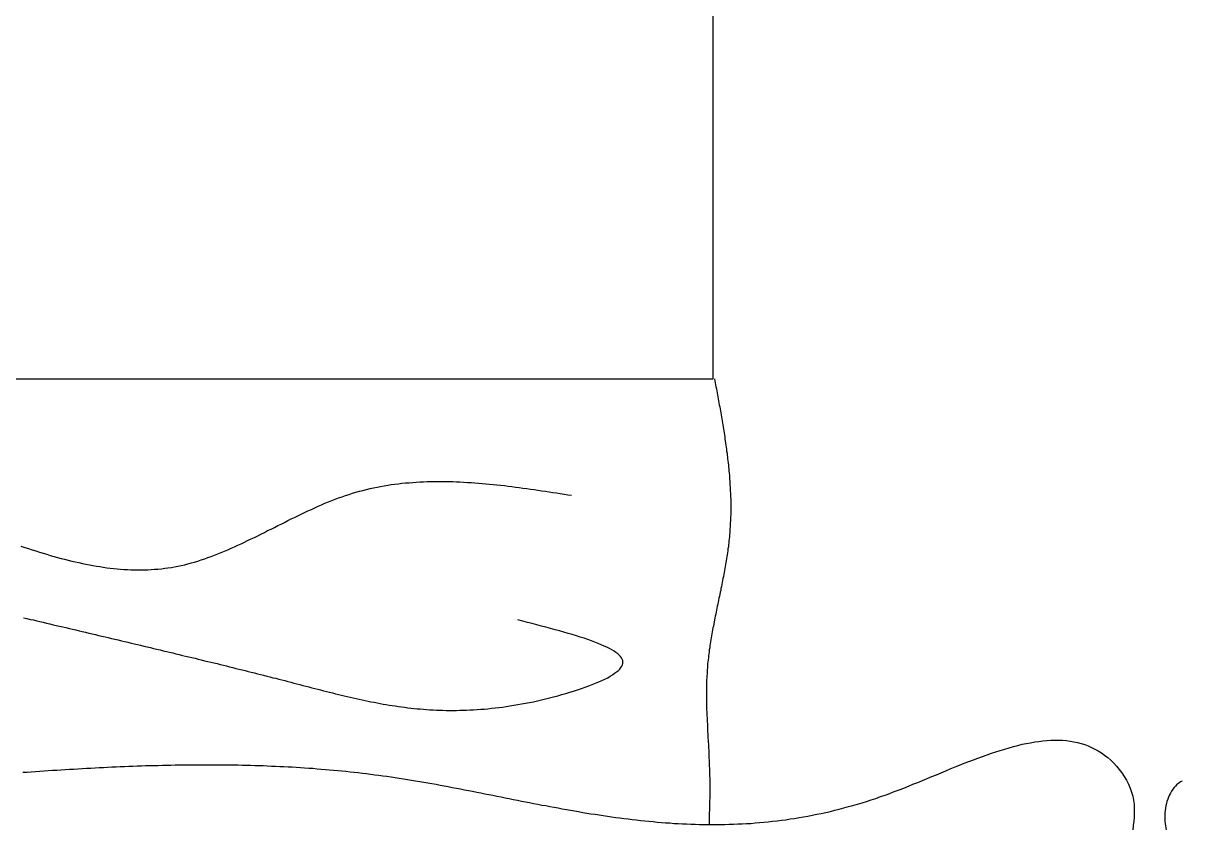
# Model space of a CAD drawing. Extents: x 443 to 1217, y -1921 to -677.
# Drawn here: x 766.79 to 778.09, y -747.15 to -739.28 of the extents above; entities that cross this region are included whole.
import ezdxf

# ---------------------------------------------------------------- set-up
doc = ezdxf.new("R2010")
doc.units = 0
doc.header["$MEASUREMENT"] = 0
for name, color, linetype in [('1', 7, 'CONTINUOUS'), ('3', 8, 'CONTINUOUS'), ('9', 8, 'CONTINUOUS')]:
    doc.layers.add(name, color=color, linetype=linetype)

msp = doc.modelspace()

# ---------------------------------------------------------------- linework, layer by layer
at = {"layer": '1', "color": 7}
for p, q in [((773.532, -742.752), (773.535, -742.772)), ((773.535, -742.772), (773.539, -742.791)), ((773.539, -742.791), (773.543, -742.811)), ((773.543, -742.811), (773.546, -742.831)), ((773.546, -742.831), (773.55, -742.85)), ((773.55, -742.85), (773.553, -742.87)), ((773.553, -742.87), (773.557, -742.89)), ((773.557, -742.89), (773.561, -742.909)), ((773.561, -742.909), (773.564, -742.929)), ((773.564, -742.929), (773.568, -742.948)), ((773.568, -742.948), (773.572, -742.968)), ((773.572, -742.968), (773.575, -742.988)), ((773.575, -742.988), (773.578, -743.007)), ((773.578, -743.007), (773.583, -743.027)), ((773.583, -743.027), (773.586, -743.047)), ((773.586, -743.047), (773.589, -743.066)), ((773.589, -743.066), (773.593, -743.086)), ((773.593, -743.086), (773.596, -743.104)), ((773.596, -743.104), (773.599, -743.124)), ((773.599, -743.124), (773.602, -743.144)), ((773.602, -743.144), (773.607, -743.163)), ((773.607, -743.163), (773.61, -743.183)), ((773.61, -743.183), (773.613, -743.202)), ((773.613, -743.202), (773.616, -743.222)), ((773.616, -743.222), (773.619, -743.242)), ((773.619, -743.242), (773.622, -743.261)), ((773.622, -743.261), (773.625, -743.281)), ((773.625, -743.281), (773.629, -743.3)), ((773.629, -743.3), (773.632, -743.32)), ((773.632, -743.32), (773.634, -743.34)), ((773.634, -743.34), (773.637, -743.359)), ((773.637, -743.359), (773.64, -743.379)), ((773.64, -743.379), (773.643, -743.399)), ((773.643, -743.399), (773.645, -743.418)), ((773.645, -743.418), (773.648, -743.438)), ((773.648, -743.438), (773.65, -743.457)), ((773.65, -743.457), (773.654, -743.477)), ((773.654, -743.477), (773.656, -743.497)), ((773.656, -743.497), (773.658, -743.516)), ((773.658, -743.516), (773.66, -743.535)), ((773.66, -743.535), (773.662, -743.554)), ((773.662, -743.554), (773.665, -743.574)), ((773.665, -743.574), (773.667, -743.594)), ((773.667, -743.594), (773.669, -743.613)), ((773.669, -743.613), (773.671, -743.633)), ((773.671, -743.633), (773.672, -743.652)), ((773.672, -743.652), (773.674, -743.672)), ((773.674, -743.672), (773.677, -743.692)), ((770.344, -743.791), (770.379, -743.785)), ((770.379, -743.785), (770.414, -743.781)), ((770.414, -743.781), (770.448, -743.777)), ((770.448, -743.777), (770.483, -743.772)), ((770.483, -743.772), (770.518, -743.769)), ((770.518, -743.769), (770.553, -743.766)), ((770.553, -743.766), (770.588, -743.763)), ((770.588, -743.763), (770.623, -743.76)), ((770.623, -743.76), (770.659, -743.758)), ((770.659, -743.758), (770.694, -743.757)), ((770.694, -743.757), (770.729, -743.756)), ((770.729, -743.756), (770.765, -743.755)), ((770.765, -743.755), (770.799, -743.754)), ((770.799, -743.754), (770.835, -743.754)), ((770.835, -743.754), (770.871, -743.754)), ((770.871, -743.754), (770.906, -743.754)), ((770.906, -743.754), (770.942, -743.755)), ((770.942, -743.755), (770.978, -743.756)), ((770.978, -743.756), (771.014, -743.757)), ((771.014, -743.757), (771.049, -743.758)), ((771.049, -743.758), (771.085, -743.76)), ((771.085, -743.76), (771.121, -743.763)), ((771.121, -743.763), (771.157, -743.765)), ((771.157, -743.765), (771.193, -743.767)), ((771.193, -743.767), (771.229, -743.77)), ((771.229, -743.77), (771.265, -743.773)), ((771.265, -743.773), (771.301, -743.777)), ((771.301, -743.777), (771.337, -743.78)), ((771.337, -743.78), (771.373, -743.783)), ((771.373, -743.783), (771.41, -743.788)), ((773.677, -743.692), (773.678, -743.711)), ((773.678, -743.711), (773.679, -743.731)), ((773.679, -743.731), (773.681, -743.749)), ((773.681, -743.749), (773.682, -743.769)), ((773.682, -743.769), (773.683, -743.789)), ((769.899, -743.903), (769.933, -743.891)), ((769.933, -743.891), (769.967, -743.88)), ((769.967, -743.88), (770.001, -743.869)), ((770.001, -743.869), (770.034, -743.86)), ((770.034, -743.86), (770.068, -743.85)), ((770.068, -743.85), (770.103, -743.841)), ((770.103, -743.841), (770.137, -743.832)), ((770.137, -743.832), (770.172, -743.824)), ((770.172, -743.824), (770.205, -743.817)), ((770.205, -743.817), (770.24, -743.809)), ((770.24, -743.809), (770.274, -743.803)), ((770.274, -743.803), (770.309, -743.796)), ((770.309, -743.796), (770.344, -743.791)), ((771.41, -743.788), (771.446, -743.791)), ((771.446, -743.791), (771.482, -743.795)), ((771.482, -743.795), (771.518, -743.8)), ((771.518, -743.8), (771.555, -743.804)), ((771.555, -743.804), (771.591, -743.809)), ((771.591, -743.809), (771.627, -743.814)), ((771.627, -743.814), (771.663, -743.818)), ((771.663, -743.818), (771.7, -743.824)), ((771.7, -743.824), (771.736, -743.829)), ((771.736, -743.829), (771.772, -743.833)), ((771.772, -743.833), (771.809, -743.839)), ((771.809, -743.839), (771.845, -743.844)), ((771.845, -743.844), (771.882, -743.85)), ((771.882, -743.85), (771.918, -743.855)), ((771.918, -743.855), (771.954, -743.861)), ((771.954, -743.861), (771.991, -743.866)), ((771.991, -743.866), (772.027, -743.873)), ((772.027, -743.873), (772.064, -743.878)), ((772.064, -743.878), (772.1, -743.884)), ((772.1, -743.884), (772.137, -743.889)), ((773.683, -743.789), (773.684, -743.808)), ((773.684, -743.808), (773.685, -743.828)), ((773.685, -743.828), (773.686, -743.848)), ((773.686, -743.848), (773.687, -743.867)), ((773.687, -743.867), (773.687, -743.887)), ((773.687, -743.887), (773.689, -743.906)), ((769.6, -744.026), (769.632, -744.011)), ((769.632, -744.011), (769.666, -743.996)), ((769.666, -743.996), (769.699, -743.982)), ((769.699, -743.982), (769.732, -743.967)), ((769.732, -743.967), (769.765, -743.954)), ((769.765, -743.954), (769.799, -743.941)), ((769.799, -743.941), (769.832, -743.928)), ((769.832, -743.928), (769.865, -743.915)), ((769.865, -743.915), (769.899, -743.903)), ((773.689, -743.906), (773.69, -743.925)), ((773.69, -743.925), (773.69, -743.945)), ((773.69, -743.945), (773.69, -743.964)), ((773.69, -743.964), (773.69, -743.984)), ((773.69, -743.984), (773.691, -744.003)), ((773.691, -744.003), (773.691, -744.023)), ((769.37, -744.136), (769.402, -744.12)), ((769.402, -744.12), (769.435, -744.104)), ((769.435, -744.104), (769.468, -744.088)), ((769.468, -744.088), (769.5, -744.072)), ((769.5, -744.072), (769.533, -744.057)), ((769.533, -744.057), (769.566, -744.042)), ((769.566, -744.042), (769.6, -744.026)), ((773.689, -744.12), (773.687, -744.14)), ((773.69, -744.081), (773.689, -744.1)), ((773.689, -744.1), (773.689, -744.12)), ((773.691, -744.023), (773.69, -744.042)), ((773.69, -744.042), (773.69, -744.061)), ((773.69, -744.061), (773.69, -744.081)), ((769.141, -744.251), (769.173, -744.234)), ((769.173, -744.234), (769.206, -744.218)), ((769.206, -744.218), (769.239, -744.202)), ((769.239, -744.202), (769.271, -744.185)), ((769.271, -744.185), (769.304, -744.169)), ((769.304, -744.169), (769.337, -744.153)), ((769.337, -744.153), (769.37, -744.136)), ((773.682, -744.237), (773.681, -744.255)), ((773.683, -744.217), (773.682, -744.237)), ((773.684, -744.197), (773.683, -744.217)), ((773.685, -744.178), (773.684, -744.197)), ((773.686, -744.158), (773.685, -744.178)), ((773.687, -744.14), (773.686, -744.158)), ((768.914, -744.362), (768.947, -744.347)), ((768.947, -744.347), (768.978, -744.331)), ((768.978, -744.331), (769.011, -744.315)), ((769.011, -744.315), (769.044, -744.3)), ((769.044, -744.3), (769.076, -744.283)), ((769.076, -744.283), (769.108, -744.267)), ((769.108, -744.267), (769.141, -744.251)), ((773.673, -744.333), (773.671, -744.352)), ((773.675, -744.314), (773.673, -744.333)), ((773.678, -744.294), (773.675, -744.314)), ((773.679, -744.275), (773.678, -744.294)), ((773.681, -744.255), (773.679, -744.275)), ((766.767, -744.385), (766.803, -744.397)), ((766.803, -744.397), (766.839, -744.409)), ((766.839, -744.409), (766.875, -744.421)), ((766.875, -744.421), (766.911, -744.432)), ((766.911, -744.432), (766.947, -744.443)), ((766.947, -744.443), (766.982, -744.453)), ((766.982, -744.453), (767.018, -744.464)), ((767.018, -744.464), (767.053, -744.475)), ((768.656, -744.473), (768.687, -744.461)), ((768.687, -744.461), (768.72, -744.448)), ((768.72, -744.448), (768.753, -744.434)), ((768.753, -744.434), (768.784, -744.42)), ((768.784, -744.42), (768.817, -744.406)), ((768.817, -744.406), (768.85, -744.391)), ((768.85, -744.391), (768.881, -744.377)), ((768.881, -744.377), (768.914, -744.362)), ((773.658, -744.449), (773.656, -744.469)), ((773.661, -744.43), (773.658, -744.449)), ((773.663, -744.411), (773.661, -744.43)), ((773.667, -744.391), (773.663, -744.411)), ((773.669, -744.372), (773.667, -744.391)), ((773.671, -744.352), (773.669, -744.372)), ((767.053, -744.475), (767.089, -744.485)), ((767.089, -744.485), (767.123, -744.495)), ((767.123, -744.495), (767.158, -744.505)), ((767.158, -744.505), (767.193, -744.513)), ((767.193, -744.513), (767.228, -744.522)), ((767.228, -744.522), (767.263, -744.531)), ((767.263, -744.531), (767.297, -744.538)), ((767.297, -744.538), (767.332, -744.546)), ((767.332, -744.546), (767.366, -744.554)), ((767.366, -744.554), (767.4, -744.561)), ((767.4, -744.561), (767.434, -744.568)), ((767.434, -744.568), (767.469, -744.574)), ((767.469, -744.574), (767.503, -744.58)), ((768.298, -744.58), (768.331, -744.573)), ((768.331, -744.573), (768.364, -744.566)), ((768.364, -744.566), (768.396, -744.558)), ((768.396, -744.558), (768.429, -744.549)), ((768.429, -744.549), (768.461, -744.54)), ((768.461, -744.54), (768.493, -744.53)), ((768.493, -744.53), (768.526, -744.52)), ((768.526, -744.52), (768.559, -744.509)), ((768.559, -744.509), (768.59, -744.497)), ((768.59, -744.497), (768.623, -744.486)), ((768.623, -744.486), (768.656, -744.473)), ((773.64, -744.565), (773.636, -744.584)), ((773.643, -744.546), (773.64, -744.565)), ((773.646, -744.527), (773.643, -744.546)), ((773.649, -744.507), (773.646, -744.527)), ((773.653, -744.487), (773.649, -744.507)), ((773.656, -744.469), (773.653, -744.487)), ((767.503, -744.58), (767.536, -744.585)), ((767.536, -744.585), (767.57, -744.591)), ((767.57, -744.591), (767.604, -744.595)), ((767.604, -744.595), (767.638, -744.6)), ((767.638, -744.6), (767.672, -744.603)), ((767.672, -744.603), (767.705, -744.606)), ((767.705, -744.606), (767.738, -744.609)), ((767.738, -744.609), (767.772, -744.612)), ((767.772, -744.612), (767.806, -744.614)), ((767.806, -744.614), (767.838, -744.615)), ((767.838, -744.615), (767.872, -744.616)), ((767.872, -744.616), (767.905, -744.616)), ((767.905, -744.616), (767.938, -744.616)), ((767.938, -744.616), (767.971, -744.616)), ((767.971, -744.616), (768.004, -744.615)), ((768.004, -744.615), (768.037, -744.613)), ((768.037, -744.613), (768.069, -744.61)), ((768.069, -744.61), (768.102, -744.608)), ((768.102, -744.608), (768.136, -744.605)), ((768.136, -744.605), (768.169, -744.601)), ((768.169, -744.601), (768.201, -744.596)), ((768.201, -744.596), (768.234, -744.592)), ((768.234, -744.592), (768.266, -744.586)), ((768.266, -744.586), (768.298, -744.58)), ((773.619, -744.681), (773.614, -744.7)), ((773.622, -744.662), (773.619, -744.681)), ((773.625, -744.642), (773.622, -744.662)), ((773.63, -744.623), (773.625, -744.642)), ((773.633, -744.604), (773.63, -744.623)), ((773.636, -744.584), (773.633, -744.604)), ((773.595, -744.797), (773.592, -744.816)), ((773.599, -744.777), (773.595, -744.797)), ((773.604, -744.759), (773.599, -744.777)), ((773.607, -744.739), (773.604, -744.759)), ((773.611, -744.719), (773.607, -744.739)), ((773.614, -744.7), (773.611, -744.719)), ((773.571, -744.912), (773.568, -744.932)), ((773.575, -744.893), (773.571, -744.912)), ((773.58, -744.874), (773.575, -744.893)), ((773.583, -744.855), (773.58, -744.874)), ((773.587, -744.835), (773.583, -744.855)), ((773.592, -744.816), (773.587, -744.835)), ((773.547, -745.029), (773.544, -745.047)), ((773.551, -745.009), (773.547, -745.029)), ((773.556, -744.99), (773.551, -745.009)), ((773.559, -744.97), (773.556, -744.99)), ((773.563, -744.952), (773.559, -744.97)), ((773.568, -744.932), (773.563, -744.952)), ((766.792, -745.083), (766.825, -745.091)), ((766.825, -745.091), (766.856, -745.099)), ((766.856, -745.099), (766.888, -745.105)), ((766.888, -745.105), (766.92, -745.113)), ((766.92, -745.113), (766.952, -745.12)), ((766.952, -745.12), (766.984, -745.128)), ((766.984, -745.128), (767.016, -745.136)), ((767.016, -745.136), (767.047, -745.143)), ((771.661, -745.117), (771.615, -745.105)), ((771.707, -745.129), (771.661, -745.117)), ((771.753, -745.14), (771.707, -745.129)), ((771.799, -745.152), (771.753, -745.14)), ((773.528, -745.125), (773.524, -745.144)), ((773.532, -745.105), (773.528, -745.125)), ((773.536, -745.087), (773.532, -745.105)), ((773.539, -745.067), (773.536, -745.087)), ((773.544, -745.047), (773.539, -745.067)), ((767.047, -745.143), (767.08, -745.151)), ((767.08, -745.151), (767.111, -745.158)), ((767.111, -745.158), (767.143, -745.165)), ((767.143, -745.165), (767.175, -745.173)), ((767.175, -745.173), (767.206, -745.18)), ((767.206, -745.18), (767.239, -745.188)), ((767.239, -745.188), (767.271, -745.196)), ((767.271, -745.196), (767.302, -745.202)), ((767.302, -745.202), (767.334, -745.21)), ((767.334, -745.21), (767.365, -745.217)), ((767.365, -745.217), (767.397, -745.225)), ((767.397, -745.225), (767.43, -745.233)), ((767.43, -745.233), (767.461, -745.24)), ((767.461, -745.24), (767.493, -745.248)), ((767.493, -745.248), (767.524, -745.255)), ((767.524, -745.255), (767.556, -745.262)), ((771.843, -745.164), (771.799, -745.152)), ((771.888, -745.176), (771.843, -745.164)), ((771.933, -745.188), (771.888, -745.176)), ((771.976, -745.2), (771.933, -745.188)), ((772.02, -745.212), (771.976, -745.2)), ((772.063, -745.224), (772.02, -745.212)), ((772.104, -745.236), (772.063, -745.224)), ((772.144, -745.248), (772.104, -745.236)), ((772.185, -745.26), (772.144, -745.248)), ((773.507, -745.241), (773.503, -745.26)), ((773.51, -745.222), (773.507, -745.241)), ((773.513, -745.202), (773.51, -745.222)), ((773.516, -745.183), (773.513, -745.202)), ((773.521, -745.164), (773.516, -745.183)), ((773.524, -745.144), (773.521, -745.164)), ((767.556, -745.262), (767.588, -745.27)), ((767.588, -745.27), (767.619, -745.277)), ((767.619, -745.277), (767.651, -745.285)), ((767.651, -745.285), (767.683, -745.293)), ((767.683, -745.293), (767.714, -745.299)), ((767.714, -745.299), (767.746, -745.307)), ((767.746, -745.307), (767.777, -745.314)), ((767.777, -745.314), (767.809, -745.322)), ((767.809, -745.322), (767.841, -745.33)), ((767.841, -745.33), (767.872, -745.337)), ((767.872, -745.337), (767.904, -745.345)), ((767.904, -745.345), (767.934, -745.351)), ((767.934, -745.351), (767.966, -745.359)), ((767.966, -745.359), (767.997, -745.367)), ((767.997, -745.367), (768.029, -745.374)), ((772.223, -745.272), (772.185, -745.26)), ((772.26, -745.284), (772.223, -745.272)), ((772.296, -745.297), (772.26, -745.284)), ((772.331, -745.309), (772.296, -745.297)), ((772.364, -745.321), (772.331, -745.309)), ((772.396, -745.334), (772.364, -745.321)), ((772.427, -745.346), (772.396, -745.334)), ((772.455, -745.359), (772.427, -745.346)), ((772.482, -745.371), (772.455, -745.359)), ((773.487, -745.357), (773.485, -745.377)), ((773.49, -745.338), (773.487, -745.357)), ((773.493, -745.319), (773.49, -745.338)), ((773.497, -745.299), (773.493, -745.319)), ((773.5, -745.28), (773.497, -745.299)), ((773.503, -745.26), (773.5, -745.28)), ((768.029, -745.374), (768.061, -745.382)), ((768.061, -745.382), (768.091, -745.39)), ((768.091, -745.39), (768.123, -745.397)), ((768.123, -745.397), (768.154, -745.405)), ((768.154, -745.405), (768.185, -745.411)), ((768.185, -745.411), (768.217, -745.419)), ((768.217, -745.419), (768.247, -745.427)), ((768.247, -745.427), (768.279, -745.434)), ((768.279, -745.434), (768.31, -745.442)), ((768.31, -745.442), (768.341, -745.45)), ((768.341, -745.45), (768.371, -745.457)), ((768.371, -745.457), (768.403, -745.464)), ((768.403, -745.464), (768.433, -745.471)), ((768.433, -745.471), (768.465, -745.479)), ((768.465, -745.479), (768.496, -745.487)), ((772.507, -745.384), (772.482, -745.371)), ((772.53, -745.396), (772.507, -745.384)), ((772.552, -745.409), (772.53, -745.396)), ((772.57, -745.422), (772.552, -745.409)), ((772.588, -745.435), (772.57, -745.422)), ((772.602, -745.448), (772.588, -745.435)), ((772.614, -745.462), (772.602, -745.448)), ((772.625, -745.475), (772.614, -745.462)), ((772.631, -745.488), (772.625, -745.475)), ((773.472, -745.474), (773.469, -745.493)), ((773.474, -745.454), (773.472, -745.474)), ((773.476, -745.435), (773.474, -745.454)), ((773.479, -745.416), (773.476, -745.435)), ((773.481, -745.396), (773.479, -745.416)), ((773.485, -745.377), (773.481, -745.396)), ((768.496, -745.487), (768.526, -745.494)), ((768.526, -745.494), (768.557, -745.502)), ((768.557, -745.502), (768.588, -745.51)), ((768.588, -745.51), (768.619, -745.517)), ((768.619, -745.517), (768.649, -745.524)), ((768.649, -745.524), (768.68, -745.531)), ((768.68, -745.531), (768.71, -745.539)), ((768.71, -745.539), (768.741, -745.547)), ((768.741, -745.547), (768.771, -745.554)), ((768.771, -745.554), (768.802, -745.562)), ((768.802, -745.562), (768.832, -745.569)), ((768.832, -745.569), (768.863, -745.577)), ((768.863, -745.577), (768.892, -745.585)), ((768.892, -745.585), (768.923, -745.591)), ((768.923, -745.591), (768.953, -745.599)), ((772.594, -745.598), (772.609, -745.584)), ((772.609, -745.584), (772.619, -745.569)), ((772.619, -745.569), (772.628, -745.555)), ((772.628, -745.555), (772.635, -745.542)), ((772.637, -745.501), (772.631, -745.488)), ((772.635, -745.542), (772.638, -745.528)), ((772.639, -745.515), (772.637, -745.501)), ((772.638, -745.528), (772.639, -745.515)), ((773.461, -745.59), (773.46, -745.61)), ((773.462, -745.571), (773.461, -745.59)), ((773.464, -745.552), (773.462, -745.571)), ((773.465, -745.532), (773.464, -745.552)), ((773.467, -745.513), (773.465, -745.532)), ((773.469, -745.493), (773.467, -745.513)), ((768.953, -745.599), (768.984, -745.607)), ((768.984, -745.607), (769.013, -745.614)), ((769.013, -745.614), (769.044, -745.622)), ((769.044, -745.622), (769.073, -745.629)), ((769.073, -745.629), (769.104, -745.637)), ((769.104, -745.637), (769.133, -745.645)), ((769.133, -745.645), (769.164, -745.652)), ((769.164, -745.652), (769.193, -745.66)), ((769.193, -745.66), (769.222, -745.668)), ((769.222, -745.668), (769.252, -745.674)), ((769.252, -745.674), (769.282, -745.682)), ((769.282, -745.682), (769.312, -745.689)), ((769.312, -745.689), (769.341, -745.697)), ((769.341, -745.697), (769.371, -745.705)), ((769.371, -745.705), (769.4, -745.712)), ((772.372, -745.722), (772.404, -745.708)), ((772.404, -745.708), (772.434, -745.695)), ((772.434, -745.695), (772.462, -745.681)), ((772.462, -745.681), (772.49, -745.668)), ((772.49, -745.668), (772.515, -745.653)), ((772.515, -745.653), (772.538, -745.639)), ((772.538, -745.639), (772.558, -745.625)), ((772.558, -745.625), (772.577, -745.611)), ((772.577, -745.611), (772.594, -745.598)), ((773.455, -745.688), (773.454, -745.708)), ((773.454, -745.708), (773.454, -745.727)), ((773.456, -745.669), (773.455, -745.688)), ((773.458, -745.649), (773.456, -745.669)), ((773.459, -745.629), (773.458, -745.649)), ((773.46, -745.61), (773.459, -745.629)), ((769.4, -745.712), (769.43, -745.72)), ((769.43, -745.72), (769.458, -745.727)), ((769.458, -745.727), (769.487, -745.735)), ((769.487, -745.735), (769.517, -745.743)), ((769.517, -745.743), (769.546, -745.75)), ((769.546, -745.75), (769.574, -745.758)), ((769.574, -745.758), (769.604, -745.766)), ((769.604, -745.766), (769.632, -745.772)), ((769.632, -745.772), (769.662, -745.78)), ((769.662, -745.78), (769.69, -745.787)), ((769.69, -745.787), (769.719, -745.795)), ((769.719, -745.795), (769.748, -745.803)), ((769.748, -745.803), (769.777, -745.809)), ((769.777, -745.809), (769.806, -745.817)), ((769.806, -745.817), (769.835, -745.824)), ((772.081, -745.822), (772.12, -745.81)), ((772.12, -745.81), (772.158, -745.798)), ((772.158, -745.798), (772.197, -745.786)), ((772.197, -745.786), (772.234, -745.773)), ((772.234, -745.773), (772.27, -745.761)), ((772.27, -745.761), (772.306, -745.748)), ((772.306, -745.748), (772.339, -745.735)), ((772.339, -745.735), (772.372, -745.722)), ((773.454, -745.727), (773.453, -745.747)), ((773.453, -745.747), (773.453, -745.767)), ((773.453, -745.767), (773.453, -745.786)), ((773.453, -745.786), (773.453, -745.805)), ((773.453, -745.805), (773.453, -745.824)), ((769.835, -745.824), (769.863, -745.831)), ((769.863, -745.831), (769.892, -745.838)), ((769.892, -745.838), (769.921, -745.845)), ((769.921, -745.845), (769.949, -745.852)), ((769.949, -745.852), (769.979, -745.858)), ((769.979, -745.858), (770.007, -745.865)), ((770.007, -745.865), (770.037, -745.871)), ((770.037, -745.871), (770.065, -745.878)), ((770.065, -745.878), (770.094, -745.884)), ((770.094, -745.884), (770.124, -745.891)), ((770.124, -745.891), (770.153, -745.896)), ((770.153, -745.896), (770.181, -745.903)), ((770.181, -745.903), (770.211, -745.908)), ((770.211, -745.908), (770.24, -745.914)), ((770.24, -745.914), (770.27, -745.919)), ((770.27, -745.919), (770.299, -745.925)), ((770.299, -745.925), (770.329, -745.93)), ((770.329, -745.93), (770.359, -745.935)), ((771.574, -745.937), (771.612, -745.931)), ((771.612, -745.931), (771.649, -745.924)), ((771.649, -745.924), (771.688, -745.917)), ((771.688, -745.917), (771.726, -745.909)), ((771.726, -745.909), (771.765, -745.902)), ((771.765, -745.902), (771.804, -745.893)), ((771.804, -745.893), (771.843, -745.884)), ((771.843, -745.884), (771.883, -745.875)), ((771.883, -745.875), (771.923, -745.865)), ((771.923, -745.865), (771.962, -745.855)), ((771.962, -745.855), (772.003, -745.844)), ((772.003, -745.844), (772.042, -745.833)), ((772.042, -745.833), (772.081, -745.822)), ((773.453, -745.824), (773.453, -745.844)), ((773.453, -745.844), (773.453, -745.864)), ((773.453, -745.864), (773.453, -745.883)), ((773.453, -745.883), (773.453, -745.903)), ((773.453, -745.903), (773.454, -745.923)), ((773.454, -745.923), (773.454, -745.942)), ((770.359, -745.935), (770.389, -745.94)), ((770.389, -745.94), (770.418, -745.944)), ((770.418, -745.944), (770.448, -745.949)), ((770.448, -745.949), (770.479, -745.953)), ((770.479, -745.953), (770.508, -745.956)), ((770.508, -745.956), (770.539, -745.961)), ((770.539, -745.961), (770.569, -745.964)), ((770.569, -745.964), (770.6, -745.967)), ((770.6, -745.967), (770.632, -745.971)), ((770.632, -745.971), (770.662, -745.973)), ((770.662, -745.973), (770.694, -745.976)), ((770.694, -745.976), (770.724, -745.978)), ((770.724, -745.978), (770.756, -745.98)), ((770.756, -745.98), (770.787, -745.981)), ((770.787, -745.981), (770.819, -745.984)), ((770.819, -745.984), (770.852, -745.985)), ((770.852, -745.985), (770.883, -745.986)), ((770.883, -745.986), (770.916, -745.987)), ((770.916, -745.987), (770.949, -745.987)), ((770.949, -745.987), (770.981, -745.987)), ((770.981, -745.987), (771.014, -745.987)), ((771.014, -745.987), (771.047, -745.986)), ((771.047, -745.986), (771.081, -745.986)), ((771.081, -745.986), (771.114, -745.985)), ((771.114, -745.985), (771.148, -745.983)), ((771.148, -745.983), (771.182, -745.981)), ((771.182, -745.981), (771.217, -745.979)), ((771.217, -745.979), (771.252, -745.976)), ((771.252, -745.976), (771.287, -745.974)), ((771.287, -745.974), (771.321, -745.971)), ((771.321, -745.971), (771.356, -745.966)), ((771.356, -745.966), (771.392, -745.963)), ((771.392, -745.963), (771.428, -745.959)), ((771.428, -745.959), (771.464, -745.954)), ((771.464, -745.954), (771.501, -745.949)), ((771.501, -745.949), (771.537, -745.943)), ((771.537, -745.943), (771.574, -745.937)), ((773.454, -745.942), (773.455, -745.962)), ((773.455, -745.962), (773.455, -745.981)), ((773.455, -745.981), (773.456, -746.001)), ((773.456, -746.001), (773.458, -746.021)), ((773.458, -746.021), (773.458, -746.04)), ((773.458, -746.04), (773.459, -746.06)), ((773.459, -746.06), (773.46, -746.08)), ((773.46, -746.08), (773.461, -746.099)), ((773.461, -746.099), (773.462, -746.119)), ((773.462, -746.119), (773.462, -746.138)), ((773.462, -746.138), (773.463, -746.158)), ((773.463, -746.158), (773.464, -746.178)), ((773.464, -746.178), (773.465, -746.197)), ((773.465, -746.197), (773.466, -746.217)), ((773.466, -746.217), (773.467, -746.236)), ((773.467, -746.236), (773.468, -746.257)), ((773.468, -746.257), (773.469, -746.277)), ((773.469, -746.277), (773.471, -746.296)), ((773.471, -746.296), (773.472, -746.316)), ((773.472, -746.316), (773.473, -746.336)), ((773.473, -746.336), (773.474, -746.355)), ((773.474, -746.355), (773.475, -746.375)), ((773.475, -746.375), (773.476, -746.394)), ((773.476, -746.394), (773.477, -746.414)), ((773.477, -746.414), (773.477, -746.434)), ((773.477, -746.434), (773.478, -746.453)), ((773.478, -746.453), (773.479, -746.473)), ((773.479, -746.473), (773.48, -746.493)), ((773.48, -746.493), (773.48, -746.512)), ((773.48, -746.512), (773.481, -746.532)), ((773.481, -746.532), (773.483, -746.551)), ((773.483, -746.551), (773.483, -746.571)), ((773.483, -746.571), (773.484, -746.591)), ((773.484, -746.591), (773.484, -746.61)), ((773.484, -746.61), (773.484, -746.63)), ((773.484, -746.63), (773.485, -746.649)), ((773.485, -746.649), (773.485, -746.669)), ((773.485, -746.669), (773.485, -746.689)), ((773.485, -746.689), (773.485, -746.708)), ((773.485, -746.708), (773.485, -746.728)), ((773.485, -746.728), (773.485, -746.748)), ((773.485, -746.748), (773.485, -746.767)), ((773.485, -746.767), (773.485, -746.787)), ((773.485, -746.787), (773.485, -746.806)), ((773.485, -746.806), (773.485, -746.826)), ((773.485, -746.826), (773.485, -746.846)), ((773.484, -746.904), (773.483, -746.924)), ((773.483, -746.924), (773.483, -746.944)), ((773.483, -746.944), (773.483, -746.963)), ((773.485, -746.846), (773.484, -746.865)), ((773.484, -746.865), (773.484, -746.885)), ((773.484, -746.885), (773.484, -746.904)), ((773.481, -747.022), (773.48, -747.042)), ((773.48, -747.042), (773.48, -747.061)), ((773.48, -747.061), (773.48, -747.081)), ((773.483, -746.963), (773.481, -746.983)), ((773.481, -746.983), (773.481, -747.003)), ((773.481, -747.003), (773.481, -747.022)), ((773.48, -747.081), (773.479, -747.101))]:
    msp.add_line(p, q, dxfattribs=at)
at = {"layer": '3', "color": 3}
for p, q in [((776.277, -746.39), (776.319, -746.377)), ((776.319, -746.377), (776.363, -746.364)), ((776.363, -746.364), (776.405, -746.351)), ((776.405, -746.351), (776.448, -746.339)), ((776.448, -746.339), (776.49, -746.328)), ((776.49, -746.328), (776.532, -746.318)), ((776.532, -746.318), (776.573, -746.309)), ((776.573, -746.309), (776.615, -746.302)), ((776.615, -746.302), (776.655, -746.294)), ((776.655, -746.294), (776.695, -746.289)), ((776.695, -746.289), (776.735, -746.284)), ((776.735, -746.284), (776.775, -746.28)), ((776.775, -746.28), (776.814, -746.278)), ((776.814, -746.278), (776.852, -746.277)), ((776.852, -746.277), (776.89, -746.278)), ((776.89, -746.278), (776.928, -746.279)), ((776.928, -746.279), (776.966, -746.282)), ((776.966, -746.282), (777.002, -746.287)), ((777.002, -746.287), (777.038, -746.293)), ((777.038, -746.293), (777.074, -746.301)), ((777.074, -746.301), (777.108, -746.309)), ((777.108, -746.309), (777.143, -746.32)), ((777.143, -746.32), (777.177, -746.333)), ((777.177, -746.333), (777.21, -746.348)), ((777.21, -746.348), (777.242, -746.364)), ((777.242, -746.364), (777.275, -746.381)), ((777.275, -746.381), (777.307, -746.402)), ((775.967, -746.503), (776.012, -746.486)), ((776.012, -746.486), (776.057, -746.47)), ((776.057, -746.47), (776.101, -746.452)), ((776.101, -746.452), (776.145, -746.436)), ((776.145, -746.436), (776.19, -746.421)), ((776.19, -746.421), (776.233, -746.405)), ((776.233, -746.405), (776.277, -746.39)), ((777.307, -746.402), (777.337, -746.424)), ((777.337, -746.424), (777.368, -746.448)), ((777.368, -746.448), (777.397, -746.473)), ((777.397, -746.473), (777.426, -746.501)), ((766.785, -746.591), (766.826, -746.588)), ((766.826, -746.588), (766.867, -746.585)), ((766.867, -746.585), (766.91, -746.582)), ((766.91, -746.582), (766.951, -746.58)), ((766.951, -746.58), (766.993, -746.576)), ((766.993, -746.576), (767.033, -746.574)), ((767.033, -746.574), (767.074, -746.571)), ((767.074, -746.571), (767.116, -746.569)), ((767.116, -746.569), (767.157, -746.566)), ((767.157, -746.566), (767.199, -746.563)), ((767.199, -746.563), (767.24, -746.561)), ((767.24, -746.561), (767.281, -746.559)), ((767.281, -746.559), (767.323, -746.556)), ((767.323, -746.556), (767.364, -746.554)), ((767.364, -746.554), (767.406, -746.551)), ((767.406, -746.551), (767.447, -746.549)), ((767.447, -746.549), (767.489, -746.547)), ((767.489, -746.547), (767.53, -746.545)), ((767.53, -746.545), (767.571, -746.543)), ((767.571, -746.543), (767.612, -746.54)), ((767.612, -746.54), (767.653, -746.539)), ((767.653, -746.539), (767.695, -746.537)), ((767.695, -746.537), (767.736, -746.535)), ((767.736, -746.535), (767.777, -746.534)), ((767.777, -746.534), (767.818, -746.532)), ((767.818, -746.532), (767.859, -746.531)), ((767.859, -746.531), (767.9, -746.529)), ((767.9, -746.529), (767.942, -746.527)), ((767.942, -746.527), (767.983, -746.526)), ((767.983, -746.526), (768.024, -746.525)), ((768.024, -746.525), (768.065, -746.524)), ((768.065, -746.524), (768.106, -746.523)), ((768.106, -746.523), (768.147, -746.522)), ((768.147, -746.522), (768.188, -746.521)), ((768.188, -746.521), (768.23, -746.52)), ((768.23, -746.52), (768.27, -746.519)), ((768.27, -746.519), (768.311, -746.519)), ((768.311, -746.519), (768.353, -746.518)), ((768.353, -746.518), (768.393, -746.518)), ((768.393, -746.518), (768.435, -746.517)), ((768.435, -746.517), (768.475, -746.517)), ((768.475, -746.517), (768.516, -746.517)), ((768.516, -746.517), (768.558, -746.517)), ((768.558, -746.517), (768.598, -746.517)), ((768.598, -746.517), (768.639, -746.517)), ((768.639, -746.517), (768.68, -746.517)), ((768.68, -746.517), (768.721, -746.517)), ((768.721, -746.517), (768.761, -746.518)), ((768.761, -746.518), (768.803, -746.518)), ((768.803, -746.518), (768.843, -746.519)), ((768.843, -746.519), (768.884, -746.519)), ((768.884, -746.519), (768.925, -746.52)), ((768.925, -746.52), (768.965, -746.521)), ((768.965, -746.521), (769.007, -746.522)), ((769.007, -746.522), (769.047, -746.523)), ((769.047, -746.523), (769.087, -746.524)), ((769.087, -746.524), (769.129, -746.526)), ((769.129, -746.526), (769.169, -746.527)), ((769.169, -746.527), (769.209, -746.53)), ((769.209, -746.53), (769.25, -746.531)), ((769.25, -746.531), (769.291, -746.533)), ((769.291, -746.533), (769.331, -746.535)), ((769.331, -746.535), (769.372, -746.537)), ((769.372, -746.537), (769.412, -746.539)), ((769.412, -746.539), (769.452, -746.542)), ((769.452, -746.542), (769.493, -746.544)), ((769.493, -746.544), (769.534, -746.547)), ((769.534, -746.547), (769.574, -746.549)), ((769.574, -746.549), (769.615, -746.552)), ((769.615, -746.552), (769.655, -746.556)), ((769.655, -746.556), (769.695, -746.559)), ((769.695, -746.559), (769.736, -746.562)), ((769.736, -746.562), (769.776, -746.566)), ((769.776, -746.566), (769.816, -746.569)), ((769.816, -746.569), (769.857, -746.573)), ((769.857, -746.573), (769.897, -746.576)), ((769.897, -746.576), (769.937, -746.581)), ((769.937, -746.581), (769.977, -746.585)), ((769.977, -746.585), (770.017, -746.59)), ((770.017, -746.59), (770.057, -746.594)), ((770.057, -746.594), (770.098, -746.598)), ((770.098, -746.598), (770.138, -746.604)), ((770.138, -746.604), (770.177, -746.608)), ((770.177, -746.608), (770.217, -746.614)), ((775.696, -746.615), (775.742, -746.595)), ((775.742, -746.595), (775.788, -746.576)), ((775.788, -746.576), (775.832, -746.558)), ((775.832, -746.558), (775.878, -746.539)), ((775.878, -746.539), (775.923, -746.522)), ((775.923, -746.522), (775.967, -746.503)), ((777.426, -746.501), (777.453, -746.531)), ((777.453, -746.531), (777.48, -746.563)), ((777.48, -746.563), (777.505, -746.596)), ((777.505, -746.596), (777.529, -746.632)), ((770.217, -746.614), (770.258, -746.619)), ((770.258, -746.619), (770.298, -746.624)), ((770.298, -746.624), (770.337, -746.63)), ((770.337, -746.63), (770.378, -746.635)), ((770.378, -746.635), (770.418, -746.642)), ((770.418, -746.642), (770.457, -746.647)), ((770.457, -746.647), (770.498, -746.654)), ((770.498, -746.654), (770.537, -746.66)), ((770.537, -746.66), (770.577, -746.667)), ((770.577, -746.667), (770.616, -746.673)), ((770.616, -746.673), (770.657, -746.68)), ((770.657, -746.68), (770.696, -746.687)), ((770.696, -746.687), (770.736, -746.694)), ((770.736, -746.694), (770.775, -746.701)), ((770.775, -746.701), (770.816, -746.708)), ((770.816, -746.708), (770.855, -746.715)), ((770.855, -746.715), (770.894, -746.722)), ((770.894, -746.722), (770.935, -746.73)), ((775.424, -746.726), (775.468, -746.707)), ((775.468, -746.707), (775.514, -746.689)), ((775.514, -746.689), (775.56, -746.67)), ((775.56, -746.67), (775.606, -746.652)), ((775.606, -746.652), (775.651, -746.633)), ((775.651, -746.633), (775.696, -746.615)), ((777.529, -746.632), (777.551, -746.668)), ((777.551, -746.668), (777.571, -746.705)), ((777.571, -746.705), (777.587, -746.744)), ((778.029, -746.725), (778.015, -746.74)), ((778.043, -746.711), (778.029, -746.725)), ((778.06, -746.697), (778.043, -746.711)), ((778.076, -746.685), (778.06, -746.697)), ((778.094, -746.676), (778.076, -746.685)), ((770.935, -746.73), (770.974, -746.738)), ((770.974, -746.738), (771.014, -746.745)), ((771.014, -746.745), (771.053, -746.753)), ((771.053, -746.753), (771.093, -746.761)), ((771.093, -746.761), (771.133, -746.768)), ((771.133, -746.768), (771.172, -746.776)), ((771.172, -746.776), (771.212, -746.784)), ((771.212, -746.784), (771.252, -746.792)), ((771.252, -746.792), (771.291, -746.8)), ((771.291, -746.8), (771.331, -746.808)), ((771.331, -746.808), (771.37, -746.815)), ((771.37, -746.815), (771.41, -746.824)), ((771.41, -746.824), (771.45, -746.831)), ((771.45, -746.831), (771.489, -746.839)), ((775.105, -746.845), (775.151, -746.828)), ((775.151, -746.828), (775.196, -746.813)), ((775.196, -746.813), (775.242, -746.796)), ((775.242, -746.796), (775.286, -746.779)), ((775.286, -746.779), (775.332, -746.762)), ((775.332, -746.762), (775.378, -746.744)), ((775.378, -746.744), (775.424, -746.726)), ((777.587, -746.744), (777.601, -746.784)), ((777.601, -746.784), (777.612, -746.823)), ((777.612, -746.823), (777.62, -746.863)), ((777.961, -746.833), (777.953, -746.853)), ((777.97, -746.812), (777.961, -746.833)), ((777.98, -746.793), (777.97, -746.812)), ((777.991, -746.774), (777.98, -746.793)), ((778.002, -746.756), (777.991, -746.774)), ((778.015, -746.74), (778.002, -746.756)), ((771.489, -746.839), (771.53, -746.847)), ((771.53, -746.847), (771.569, -746.855)), ((771.569, -746.855), (771.609, -746.863)), ((771.609, -746.863), (771.648, -746.871)), ((771.648, -746.871), (771.688, -746.878)), ((771.688, -746.878), (771.728, -746.886)), ((771.728, -746.886), (771.767, -746.894)), ((771.767, -746.894), (771.808, -746.902)), ((771.808, -746.902), (771.847, -746.91)), ((771.847, -746.91), (771.887, -746.916)), ((771.887, -746.916), (771.926, -746.924)), ((771.926, -746.924), (771.967, -746.932)), ((771.967, -746.932), (772.007, -746.939)), ((772.007, -746.939), (772.046, -746.947)), ((772.046, -746.947), (772.087, -746.954)), ((774.705, -746.961), (774.749, -746.95)), ((774.749, -746.95), (774.794, -746.938)), ((774.794, -746.938), (774.838, -746.926)), ((774.838, -746.926), (774.882, -746.914)), ((774.882, -746.914), (774.927, -746.901)), ((774.927, -746.901), (774.971, -746.888)), ((774.971, -746.888), (775.016, -746.874)), ((775.016, -746.874), (775.061, -746.859)), ((775.061, -746.859), (775.105, -746.845)), ((777.62, -746.863), (777.625, -746.903)), ((777.625, -746.903), (777.626, -746.945)), ((777.626, -746.945), (777.626, -746.986)), ((777.93, -746.94), (777.927, -746.962)), ((777.935, -746.919), (777.93, -746.94)), ((777.94, -746.896), (777.935, -746.919)), ((777.945, -746.875), (777.94, -746.896)), ((777.953, -746.853), (777.945, -746.875)), ((772.087, -746.954), (772.126, -746.961)), ((772.126, -746.961), (772.166, -746.968)), ((772.166, -746.968), (772.206, -746.974)), ((772.206, -746.974), (772.247, -746.982)), ((772.247, -746.982), (772.286, -746.988)), ((772.286, -746.988), (772.326, -746.995)), ((772.326, -746.995), (772.367, -747)), ((772.367, -747), (772.407, -747.007)), ((772.407, -747.007), (772.447, -747.013)), ((772.447, -747.013), (772.488, -747.019)), ((772.488, -747.019), (772.528, -747.024)), ((772.528, -747.024), (772.568, -747.031)), ((772.568, -747.031), (772.609, -747.036)), ((772.609, -747.036), (772.649, -747.041)), ((772.649, -747.041), (772.689, -747.046)), ((772.689, -747.046), (772.73, -747.052)), ((772.73, -747.052), (772.77, -747.056)), ((772.77, -747.056), (772.81, -747.06)), ((772.81, -747.06), (772.852, -747.065)), ((774.098, -747.069), (774.142, -747.064)), ((774.142, -747.064), (774.184, -747.058)), ((774.184, -747.058), (774.227, -747.053)), ((774.227, -747.053), (774.271, -747.046)), ((774.271, -747.046), (774.313, -747.04)), ((774.313, -747.04), (774.357, -747.033)), ((774.357, -747.033), (774.4, -747.025)), ((774.4, -747.025), (774.443, -747.018)), ((774.443, -747.018), (774.486, -747.009)), ((774.486, -747.009), (774.53, -747)), ((774.53, -747), (774.573, -746.992)), ((774.573, -746.992), (774.617, -746.982)), ((774.617, -746.982), (774.662, -746.972)), ((774.662, -746.972), (774.705, -746.961)), ((777.625, -747.028), (777.622, -747.069)), ((777.626, -746.986), (777.625, -747.028)), ((777.925, -746.985), (777.924, -747.007)), ((777.924, -747.007), (777.924, -747.029)), ((777.924, -747.029), (777.925, -747.049)), ((777.927, -746.962), (777.925, -746.985)), ((777.925, -747.049), (777.926, -747.07)), ((772.852, -747.065), (772.892, -747.069)), ((772.892, -747.069), (772.932, -747.072)), ((772.932, -747.072), (772.974, -747.077)), ((772.974, -747.077), (773.014, -747.08)), ((773.014, -747.08), (773.055, -747.083)), ((773.055, -747.083), (773.096, -747.085)), ((773.096, -747.085), (773.137, -747.089)), ((773.137, -747.089), (773.179, -747.091)), ((773.179, -747.091), (773.219, -747.093)), ((773.219, -747.093), (773.26, -747.095)), ((773.26, -747.095), (773.302, -747.096)), ((773.302, -747.096), (773.343, -747.098)), ((773.343, -747.098), (773.384, -747.1)), ((773.384, -747.1), (773.426, -747.1)), ((773.426, -747.1), (773.467, -747.101)), ((773.467, -747.101), (773.509, -747.101)), ((773.509, -747.101), (773.55, -747.101)), ((773.55, -747.101), (773.593, -747.101)), ((773.593, -747.101), (773.634, -747.1)), ((773.634, -747.1), (773.675, -747.098)), ((773.675, -747.098), (773.718, -747.097)), ((773.718, -747.097), (773.759, -747.095)), ((773.759, -747.095), (773.802, -747.093)), ((773.802, -747.093), (773.844, -747.091)), ((773.844, -747.091), (773.886, -747.089)), ((773.886, -747.089), (773.928, -747.085)), ((773.928, -747.085), (773.971, -747.082)), ((773.971, -747.082), (774.013, -747.078)), ((774.013, -747.078), (774.056, -747.073)), ((774.056, -747.073), (774.098, -747.069)), ((777.617, -747.11), (777.613, -747.152)), ((777.622, -747.069), (777.617, -747.11)), ((777.926, -747.07), (777.928, -747.091)), ((777.928, -747.091), (777.931, -747.112)), ((777.931, -747.112), (777.935, -747.132)), ((777.935, -747.132), (777.938, -747.152))]:
    msp.add_line(p, q, dxfattribs=at)
at = {"layer": '9', "color": 2, "linetype": 'Continuous'}
msp.add_line((773.52, -742.752), (773.52, -725.515), dxfattribs=at)
at = {"layer": '9', "color": 3, "linetype": 'Continuous'}
msp.add_line((762.853, -742.752), (773.52, -742.752), dxfattribs=at)

doc.saveas('drawing.dxf')
